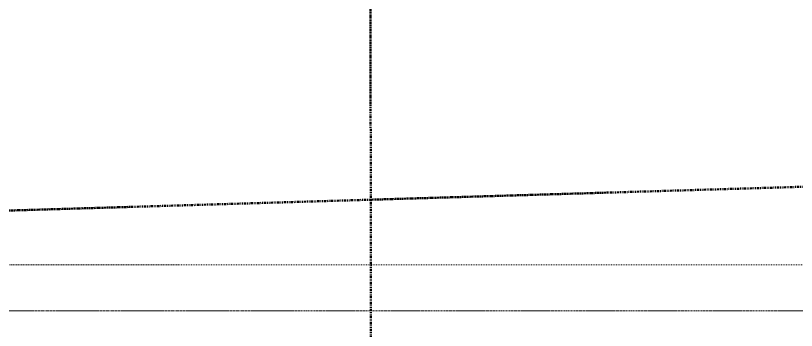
# Model space of a CAD drawing. Header units: inches. Extents: x -4266 to -1814, y 9706 to 12441.
# Drawn here: x -3884.4 to -3767.2, y 9836.5 to 9883.6 of the extents above; entities that cross this region are included whole.
import ezdxf

# ---------------------------------------------------------------- set-up
doc = ezdxf.new("R2010")
doc.units = ezdxf.units.IN
doc.header["$MEASUREMENT"] = 0
for name, pattern in [('Aligning Line 1_8_', [0.25, 0.125, -0.125]), ('Dash Dot 3_16_', [0.3125, 0.1875, -0.0625, 0, -0.0625]), ('Double Dash 3_8_', [1, 0.375, -0.125, 0.125, -0.125, 0.125, -0.125])]:
    doc.linetypes.add(name, pattern=pattern)
for name, color, linetype, lineweight in [('0-1', 7, 'Continuous', 5), ('0-4', 147, 'Aligning Line 1_8_', 9), ('A-ANNO-SYMB-1', 150, 'Dash Dot 3_16_', 9), ('C-PROP-LINE-1', 250, 'Double Dash 3_8_', 50), ('G-ANNO-SYMB', 111, 'Aligning Line 1_8_', 9), ('G-ANNO-SYMB-1', 147, 'Aligning Line 1_8_', 9)]:
    doc.layers.add(name, color=color, linetype=linetype, lineweight=lineweight)

# ---------------------------------------------------------------- blocks, each defined once
blk = doc.blocks.new('CTR - 1st Phase - Unit Layouts_rvt-1-FLOOR PLAN - 1ST FLOOR')
at = {"layer": 'G-ANNO-SYMB-1'}
blk.add_line((-1910.9, 9846.28), (-4009.53, 9846.28), dxfattribs=at)
blk = doc.blocks.new('Family - ___-1878357-FLOOR PLAN - 1ST FLOOR')
at = {"layer": 'C-PROP-LINE-1'}
blk.add_line((-3927.1, 9853.17), (-1910.9, 9913.53), dxfattribs=at)
blk = doc.blocks.new('Family - ___-1878392-FLOOR PLAN - 1ST FLOOR')
at = {"layer": 'C-PROP-LINE-1'}
blk.add_line((-3833.41, 12088.69), (-3830.99, 9768.08), dxfattribs=at)
blk = doc.blocks.new('CTR - 1st Phase - Shell_rvt-1-FLOOR PLAN - 1ST FLOOR')
at = {"layer": '0-4'}
for name in ['Family - ___-1878357-FLOOR PLAN - 1ST FLOOR', 'Family - ___-1878392-FLOOR PLAN - 1ST FLOOR']:
    blk.add_blockref(name, (0, 0), dxfattribs=at)

msp = doc.modelspace()

# ---------------------------------------------------------------- linework, layer by layer
at = {"layer": 'A-ANNO-SYMB-1'}
msp.add_line((-4015.08301, 9839.38186), (-1883.64479, 9839.38186), dxfattribs=at)
at = {"layer": 'G-ANNO-SYMB'}
msp.add_line((-1910.89642, 9839.38186), (-4027.08301, 9839.38186), dxfattribs=at)

# ---------------------------------------------------------------- block references
at = {"layer": '0-1'}
for name in ['CTR - 1st Phase - Shell_rvt-1-FLOOR PLAN - 1ST FLOOR', 'CTR - 1st Phase - Unit Layouts_rvt-1-FLOOR PLAN - 1ST FLOOR']:
    msp.add_blockref(name, (0, 0), dxfattribs=at)

doc.saveas('drawing.dxf')
